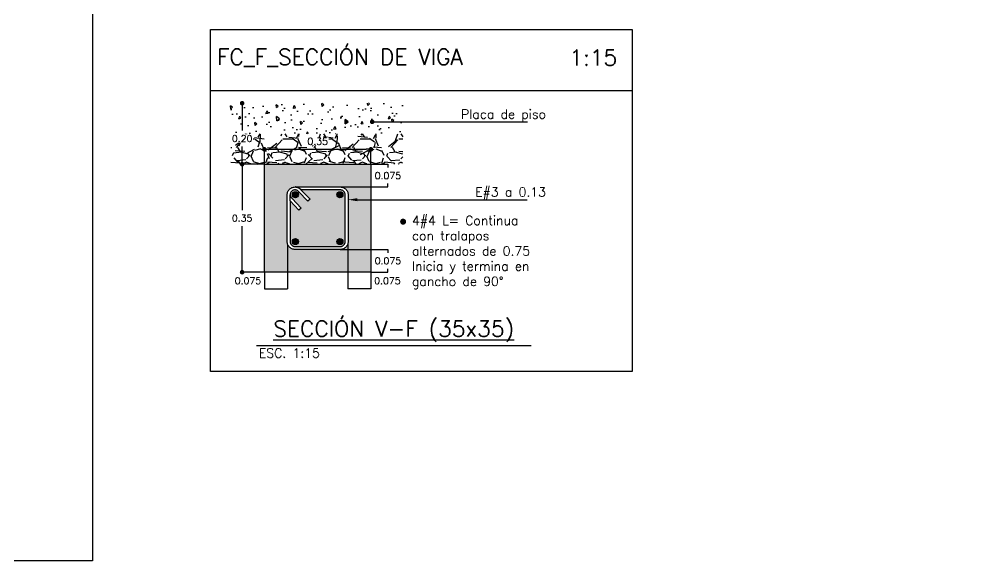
# Model space of a CAD drawing. Header units: millimetres. Extents: x 0 to 197, y -27 to 41.
# Drawn here: x 55.817 to 58.981, y -26.257 to -24.479 of the extents above; entities that cross this region are included whole.
import ezdxf
from ezdxf import colors
from ezdxf.entities.mleader import LeaderData, LeaderLine
from ezdxf.enums import TextEntityAlignment as Align
from ezdxf.math import Vec2, Vec3

# ---------------------------------------------------------------- set-up
doc = ezdxf.new("R2010")
doc.units = ezdxf.units.MM
doc.header["$LTSCALE"] = 0.01
doc.header["$PDMODE"] = 3
for name, color, linetype in [('FC_BORDES', 4, 'Continuous'), ('FC_COTAS', 1, 'Continuous'), ('FC_COTAS @ 100', 1, 'Continuous'), ('FC_COTAS @ 15', 1, 'Continuous'), ('FC_COTAS @ 20', 1, 'Continuous'), ('FC_ESTRIBOS', 3, 'Continuous'), ('FC_HATCH 251', 251, 'Continuous'), ('FC_HATCH 253', 253, 'Continuous'), ('FC_HATCH 254', 254, 'Continuous'), ('FC_R-200', 5, 'Continuous'), ('FC_R-80', 11, 'Continuous'), ('FC_R-80 @ 15', 11, 'Continuous'), ('FC_REFUERZO 2', 1, 'Continuous')]:
    doc.layers.add(name, color=color, linetype=linetype)
doc.layers.add('FC_HOJA', color=230, linetype='Continuous', plot=False)
doc.layers.add('FC_HOJA @ 15', color=230, linetype='Continuous', plot=False)
doc.styles.add('FC_TEXT', font='romans.shx', dxfattribs={"height": 0.002})
doc.styles.add('FC_TEXT1', font='romans.shx')
doc.dimstyles.new('FC_COTAS', dxfattribs={"dimtxt": 0.0015, "dimasz": 0.001, "dimexe": 0, "dimexo": 0, "dimgap": 0.001, "dimtad": 1, "dimtih": 1, "dimtoh": 1, "dimzin": 0, "dimdsep": 46, "dimtxsty": 'FC_TEXT1', "dimblk": 'DOT', "dimcen": 0.09, "dimclrd": 256, "dimclre": 256, "dimclrt": 256, "dimadec": 0, "dimazin": 0, "dimtfac": 1, "dimtix": 1, "dimtmove": 2, "dimatfit": 3, "dimfxl": 1.002, "dimtolj": 1, "dimtzin": 0, "dimlwd": -1, "dimarcsym": 0})

# ---------------------------------------------------------------- blocks, each defined once
blk = doc.blocks.new('*U112')
at = {"layer": 'FC_R-200', "color": 4, "ltscale": 1.5}
blk.add_lwpolyline([(-0.03008567656263285, 0), (0.03008567656263283, 0)], dxfattribs=at)
at = {"layer": 'FC_R-200', "ltscale": 1.5, "style": 'FC_TEXT1'}
blk.add_attdef('%%UTÍTULO', text='', height=0.0035, dxfattribs=at).set_placement((0, 0.003655766052693997), align=Align.MIDDLE_CENTER)
at = {"layer": 'FC_R-80', "ltscale": 1.5, "style": 'FC_TEXT1'}
blk.add_attdef('ESCALA', text='', height=0.002, dxfattribs=at).set_placement((-0.02956127848716895, -0.0017), align=Align.MIDDLE_LEFT)
blk = doc.blocks.new('_Dot')
at = {"color": 0, "linetype": 'ByBlock', "lineweight": -2}
blk.add_line((-0.5, 0), (-1, 0), dxfattribs=at)
at = {"color": 0, "linetype": 'ByBlock', "const_width": 0.5}
blk.add_lwpolyline([(-0.25, 0, 1), (0.25, 0, 1)], format="xyb", close=True, dxfattribs=at)
blk = doc.blocks.new('*D129')
at = {"layer": 'Defpoints', "color": 0, "transparency": 16777216}
for p in [(56.97294689262005, -24.90576020119353), (56.62294689261878, -24.95446460761007), (56.97294689262005, -24.95446460761007)]:
    blk.add_point(p, dxfattribs=at)
at = {"layer": 'FC_COTAS', "lineweight": -2, "transparency": 16777216}
for p, q in [((56.62294689261878, -24.95446460761007), (56.62294689261878, -24.90576020119353)), ((56.97294689262005, -24.95446460761007), (56.97294689262005, -24.90576020119353))]:
    blk.add_line(p, q, dxfattribs=at)
at = {"layer": 'FC_COTAS', "transparency": 16777216}
blk.add_line((56.63794689261878, -24.90576020119353), (56.95794689262005, -24.90576020119353), dxfattribs=at)
at = {"layer": 'FC_COTAS', "transparency": 16777216, "xscale": 0.015, "yscale": 0.015, "zscale": 0.015, "rotation": 180}
blk.add_blockref('_Dot', (56.62294689261878, -24.90576020119353), dxfattribs=at)
at = {"layer": 'FC_COTAS', "transparency": 16777216, "xscale": 0.015, "yscale": 0.015, "zscale": 0.015}
blk.add_blockref('_Dot', (56.97294689262005, -24.90576020119353), dxfattribs=at)
at = {"layer": 'FC_COTAS', "transparency": 16777216, "insert": (56.79794689261941, -24.87951020119353), "char_height": 0.0225, "attachment_point": 5, "style": 'FC_TEXT1', "bg_fill": 3, "box_fill_scale": 1.1, "bg_fill_color": 256, "bg_fill_true_color": 13158600, "bg_fill_transparency": 0}
blk.add_mtext('\\A1;0.35', dxfattribs=at)
blk = doc.blocks.new('*D130')
at = {"layer": 'Defpoints', "color": 0, "transparency": 16777216}
for p in [(56.54954512280977, -24.95446460761009), (56.62294689261881, -24.95446460761009), (56.62294689261881, -25.30945216812952)]:
    blk.add_point(p, dxfattribs=at)
at = {"layer": 'FC_COTAS', "lineweight": -2, "transparency": 16777216}
for p, q in [((56.62294689261881, -24.95446460761009), (56.54954512280977, -24.95446460761009)), ((56.62294689261881, -25.30945216812952), (56.54954512280977, -25.30945216812952))]:
    blk.add_line(p, q, dxfattribs=at)
at = {"layer": 'FC_COTAS', "transparency": 16777216}
for p, q in [((56.54954512280977, -24.96946460761009), (56.54954512280977, -25.1057083878698)), ((56.54954512280977, -25.29445216812952), (56.54954512280977, -25.15820838786981))]:
    blk.add_line(p, q, dxfattribs=at)
at = {"layer": 'FC_COTAS', "transparency": 16777216, "xscale": 0.015, "yscale": 0.015, "zscale": 0.015}
for p, rotation in [((56.54954512280977, -24.95446460761009), 90), ((56.54954512280977, -25.30945216812952), 270)]:
    blk.add_blockref('_Dot', p, dxfattribs=dict(at, rotation=rotation))
at = {"layer": 'FC_COTAS', "transparency": 16777216, "insert": (56.54954512280975, -25.13195838786982), "char_height": 0.0225, "attachment_point": 5, "style": 'FC_TEXT1'}
blk.add_mtext('\\A1;0.35', dxfattribs=at)
blk = doc.blocks.new('*D131')
at = {"layer": 'Defpoints', "color": 0, "transparency": 16777216}
for p in [(56.87220755975277, -25.23445216812975), (57.02884556368715, -25.23445216812975), (56.97294689262008, -25.30945216812952)]:
    blk.add_point(p, dxfattribs=at)
at = {"layer": 'FC_COTAS', "lineweight": -2, "transparency": 16777216}
for p, q in [((56.87220755975277, -25.23445216812975), (57.02884556368715, -25.23445216812975)), ((56.97294689262008, -25.30945216812952), (57.02884556368715, -25.30945216812952))]:
    blk.add_line(p, q, dxfattribs=at)
at = {"layer": 'FC_COTAS', "transparency": 16777216}
for p, q in [((57.02884556368715, -25.23445216812975), (57.02884556368715, -25.24570216812963)), ((57.02884556368715, -25.30945216812952), (57.02884556368715, -25.29820216812963))]:
    blk.add_line(p, q, dxfattribs=at)
at = {"layer": 'FC_COTAS', "transparency": 16777216, "insert": (57.02884556368713, -25.27195216812964), "char_height": 0.0225, "attachment_point": 5, "style": 'FC_TEXT1'}
blk.add_mtext('\\A1;0.075', dxfattribs=at)
blk = doc.blocks.new('*D132')
at = {"layer": 'Defpoints', "color": 0, "transparency": 16777216}
for p in [(56.97294689262008, -24.95446460761009), (56.87220755975274, -25.02946460760991), (57.02884556368712, -25.02946460760991)]:
    blk.add_point(p, dxfattribs=at)
at = {"layer": 'FC_COTAS', "lineweight": -2, "transparency": 16777216}
for p, q in [((56.97294689262008, -24.95446460761009), (57.02884556368712, -24.95446460761009)), ((56.87220755975274, -25.02946460760991), (57.02884556368712, -25.02946460760991))]:
    blk.add_line(p, q, dxfattribs=at)
at = {"layer": 'FC_COTAS', "transparency": 16777216}
for p, q in [((57.02884556368712, -24.95446460761009), (57.02884556368712, -24.96571460761)), ((57.02884556368712, -25.02946460760991), (57.02884556368712, -25.01821460761))]:
    blk.add_line(p, q, dxfattribs=at)
at = {"layer": 'FC_COTAS', "transparency": 16777216, "insert": (57.0288455636871, -24.99196460761001), "char_height": 0.0225, "attachment_point": 5, "style": 'FC_TEXT1'}
blk.add_mtext('\\A1;0.075', dxfattribs=at)
blk = doc.blocks.new('*D133')
at = {"layer": 'Defpoints', "color": 0, "transparency": 16777216}
for p in [(56.89754689261897, -25.20911283526328), (56.97294689262005, -25.30945216812951), (56.89754689261897, -25.36385366051459)]:
    blk.add_point(p, dxfattribs=at)
at = {"layer": 'FC_COTAS', "lineweight": -2, "transparency": 16777216}
for p, q in [((56.89754689261897, -25.20911283526328), (56.89754689261897, -25.36385366051459)), ((56.97294689262005, -25.30945216812951), (56.97294689262005, -25.36385366051459))]:
    blk.add_line(p, q, dxfattribs=at)
at = {"layer": 'FC_COTAS', "transparency": 16777216}
blk.add_line((56.97294689262005, -25.36385366051459), (56.89754689261897, -25.36385366051459), dxfattribs=at)
at = {"layer": 'FC_COTAS', "transparency": 16777216, "insert": (57.02721215821551, -25.33760366051458), "char_height": 0.0225, "attachment_point": 5, "style": 'FC_TEXT1'}
blk.add_mtext('\\A1;0.075', dxfattribs=at)
blk = doc.blocks.new('*D134')
at = {"layer": 'Defpoints', "color": 0, "transparency": 16777216}
for p in [(56.69834689261986, -25.20911283526328), (56.62294689261878, -25.30945216812951), (56.69834689261986, -25.36385366051459)]:
    blk.add_point(p, dxfattribs=at)
at = {"layer": 'FC_COTAS', "lineweight": -2, "transparency": 16777216}
for p, q in [((56.69834689261986, -25.20911283526328), (56.69834689261986, -25.36385366051459)), ((56.62294689261878, -25.30945216812951), (56.62294689261878, -25.36385366051459))]:
    blk.add_line(p, q, dxfattribs=at)
at = {"layer": 'FC_COTAS', "transparency": 16777216}
blk.add_line((56.62294689261878, -25.36385366051459), (56.69834689261986, -25.36385366051459), dxfattribs=at)
at = {"layer": 'FC_COTAS', "transparency": 16777216, "insert": (56.56868162702332, -25.33760366051458), "char_height": 0.0225, "attachment_point": 5, "style": 'FC_TEXT1'}
blk.add_mtext('\\A1;0.075', dxfattribs=at)
blk = doc.blocks.new('*D135')
at = {"layer": 'Defpoints', "color": 0, "ltscale": 0.6, "transparency": 16777216}
for p in [(56.54954512280883, -24.75446460761009), (56.54954512280982, -24.75446460761009), (56.54954512280883, -24.95446460761009)]:
    blk.add_point(p, dxfattribs=at)
at = {"layer": 'FC_COTAS', "ltscale": 0.6, "transparency": 16777216}
for p, q in [((56.54954512280982, -24.76946460761009), (56.54954512280982, -24.84413192520333)), ((56.54954512280982, -24.93946460761009), (56.54954512280982, -24.89663192520333))]:
    blk.add_line(p, q, dxfattribs=at)
at = {"layer": 'FC_COTAS', "ltscale": 0.6, "transparency": 16777216, "xscale": 0.015, "yscale": 0.015, "zscale": 0.015}
for p, rotation in [((56.54954512280982, -24.75446460761009), 90), ((56.54954512280982, -24.95446460761009), 270)]:
    blk.add_blockref('_Dot', p, dxfattribs=dict(at, rotation=rotation))
at = {"layer": 'FC_COTAS', "ltscale": 0.6, "transparency": 16777216, "insert": (56.5495451228088, -24.87038192520334), "char_height": 0.0225, "attachment_point": 5, "style": 'FC_TEXT1', "bg_fill": 3, "box_fill_scale": 1.1, "bg_fill_color": 256, "bg_fill_true_color": 13158600, "bg_fill_transparency": 0}
blk.add_mtext('\\A1;0.20', dxfattribs=at)
blk = doc.blocks.new('*U109')
at = {"color": 0, "ltscale": 1.5}
blk.add_lwpolyline([(-0.05483865430559676, -0.009608062890137603), (-0.0548451835056325, -0.009599999999579722)], dxfattribs=at)
blk.add_wipeout([(-0.07278575564512281, -7.216449660063518e-16), (0.07466066713370642, -7.216449660063518e-16), (0.07730934865842176, -0.00013881151664030256), (0.07992901067408284, -0.0005537252187313157), (0.08249095161548196, -0.0012401952249332382), (0.08496710232148283, -0.0021907004261977336), (0.08733033356683202, -0.003394826888629243), (0.08955475329546042, -0.004839381950738075), (0.09161599029930445, -0.006508538764965877), (0.09349146123442983, -0.008384009699959838), (0.09516061804880771, -0.010445246703688293), (0.09660517311107894, -0.012669666432197746), (0.09780929957368556, -0.015032897677459522), (0.09875980477511893, -0.017509048383400894), (0.09944627478150525, -0.02007098932473128), (0.0998611884837996, -0.02269065134037368), (0.10000000000063296, -0.025339332865076503), (0.1000000000006314, -0.17966066713492124), (0.09986118848379805, -0.1823093486596272), (0.09944627478150368, -0.18492901067526646), (0.09875980477511735, -0.1874909516165968), (0.09780929957368399, -0.18996710232253822), (0.0966051731110774, -0.19233033356779994), (0.09516061804880616, -0.1945547532963094), (0.0934914612344283, -0.19661599030004095), (0.09161599029930291, -0.19849146123503497), (0.08955475329545887, -0.20016061804925966), (0.08733033356683047, -0.20160517311136844), (0.0849671023214813, -0.20280929957379995), (0.08249095161548041, -0.20375980477506445), (0.07992901067408129, -0.20444627478126642), (0.07730934865842021, -0.2048611884833575), (0.07466066713370485, -0.2050000000000001), (-0.07466066713371965, -0.20500000000000015), (-0.077309348658435, -0.20486118848335746), (-0.07992901067409608, -0.2044462747812663), (-0.08249095161548271, -0.20375980477506442), (-0.0849671023214961, -0.20280929957379995), (-0.08733033356684528, -0.20160517311136844), (-0.08955475329546123, -0.2001606180492596), (-0.09161599029930521, -0.19849146123503505), (-0.09349146123444309, -0.196615990300041), (-0.09516061804880836, -0.1945547532963095), (-0.09660517311109225, -0.19233033356779994), (-0.09780929957368643, -0.18996710232253827), (-0.09875980477513215, -0.18749095161659685), (-0.09944627478151856, -0.18492901067526651), (-0.09986118848380048, -0.18230934865962728), (-0.1000000000006337, -0.17966066713492124), (-0.10000000000063215, -0.025339332865076558), (-0.09986118848379893, -0.02269065134037368), (-0.09944627478151702, -0.020070989324731336), (-0.0987598047751306, -0.01750904838340095), (-0.09780929957368488, -0.015032897677459522), (-0.09660517311109071, -0.012669666432197857), (-0.09516061804880681, -0.010445246703688293), (-0.0934914612344415, -0.008384009699959838), (-0.09161599029930363, -0.006508538764965877), (-0.08955475329545969, -0.004839381950738131), (-0.0873303335668437, -0.0033948268886293542), (-0.08496710232149453, -0.002190700426197789), (-0.08249095161548116, -0.0012401952249332937), (-0.07992901067409454, -0.0005537252187313713), (-0.07730934865843342, -0.00013881151664030256), (-0.0747230069196839, -3.267089740410789e-06), (-0.07201198560901526, -0.00013881151683409199), (-0.06939232359336664, -0.0005537252191191722), (-0.06683038265204255, -0.001240195225502283), (-0.0643542319461042, -0.002190700426948078), (-0.06199100070084251, -0.0033948268895547806), (-0.05976658097232675, -0.004839381951826038), (-0.05839400402577133, -0.005950872847555133), (-0.024951788150881896, -0.040338325602751246), (-0.03183394200072299, -0.04703130389250493), (-0.06297385393594854, -0.014816478997746074), (-0.06413781326548729, -0.013652519668110374), (-0.06541706318411136, -0.01261660350946242), (-0.06679758796192821, -0.01172008023608595), (-0.06826426228065335, -0.010972772344508552), (-0.06980101694942187, -0.010382867496432857), (-0.0713910149626159, -0.009956828812765162), (-0.07301683596922674, -0.009699324062505177), (-0.07466066713406817, -0.00961317452157806), (-0.07630449829890969, -0.009699324062386383), (-0.07793031930555816, -0.009956828812530683), (-0.07952031731875216, -0.010382867496070258), (-0.08105707198759564, -0.010972772344045811), (-0.08252374630637078, -0.011720080235513741), (-0.0839042710842626, -0.01261660350880589), (-0.08518352100286176, -0.01365251966728187), (-0.08634748033257567, -0.014816478996911353), (-0.08738339649116726, -0.01609572891546668), (-0.08827991976455012, -0.01747625369327105), (-0.08902722765610872, -0.01894292801196179), (-0.08961713250421569, -0.020479682680814626), (-0.09004317118789587, -0.02206968069403048), (-0.09030067593812767, -0.023695501700528976), (-0.09038682547906096, -0.02533933286539225), (-0.09030067593825279, -0.026983164030302542), (-0.09004317118812094, -0.02860898503686332), (-0.0896171325045658, -0.030198983050129302), (-0.08902722765655892, -0.03173573771900412), (-0.08827991976511278, -0.033202412037760476), (-0.08738339649186762, -0.034582936815589826), (-0.08634748033333851, -0.035862186734251456), (-0.08518352100378722, -0.037026146063890264), (-0.08405198178362083, -0.03794244845737804), (-0.0544953835965945, -0.06913727244467424), (-0.061464127041241795, -0.07574004571070644), (-0.09040000000064093, -0.04520035172511028), (-0.09040000000064247, -0.17966066713492124), (-0.09030067593812924, -0.18130449829946882), (-0.09004317118789745, -0.18293031930596726), (-0.08961713250421724, -0.1845203173191831), (-0.08902722765611028, -0.18605707198803598), (-0.08827991976455167, -0.1875237463067268), (-0.08738339649116883, -0.18890427108453106), (-0.08634748033257719, -0.19018352100308644), (-0.08518352100286333, -0.1913474803327159), (-0.08390427108426415, -0.19238339649119185), (-0.08252374630637231, -0.19327991976448708), (-0.08105707198759719, -0.19402722765595198), (-0.07952031731875371, -0.19461713250393065), (-0.07793031930555973, -0.19504317118746708), (-0.07630449829891124, -0.19530067593761452), (-0.07466066713371965, -0.19539999999999957), (0.07466066713370485, -0.19539999999999952), (0.07630449829890891, -0.19530067593761458), (0.0779303193055449, -0.195043171187467), (0.07952031731875141, -0.1946171325039306), (0.08105707198758237, -0.19402722765595198), (0.08252374630635755, -0.1932799197644871), (0.08390427108426192, -0.1923833964911918), (0.08518352100286103, -0.19134748033271587), (0.08634748033257496, -0.1901835210030864), (0.08738339649115397, -0.18890427108453106), (0.08827991976453685, -0.18752374630672675), (0.08902722765609546, -0.18605707198803595), (0.08961713250421484, -0.18452031731918309), (0.09004317118788258, -0.18293031930596723), (0.09030067593811446, -0.18130449829946885), (0.09040000000064016, -0.17966066713460543), (0.09040000000064172, -0.025339332865076503), (0.09030067593811603, -0.02369550170052892), (0.09004317118788412, -0.022069680694030536), (0.08961713250421642, -0.020479682680814626), (0.089027227656097, -0.018942928011961735), (0.0882799197645384, -0.017476253693270938), (0.08738339649115552, -0.016095728915466623), (0.0863474803325765, -0.014816478996911353), (0.08518352100286258, -0.01365251966728187), (0.08390427108426349, -0.01261660350880589), (0.0825237463063591, -0.011720080235513741), (0.08105707198758394, -0.010972772344045756), (0.07952031731875296, -0.010382867496070203), (0.07793031930554647, -0.009956828812530683), (0.07630449829891046, -0.009699324062386327), (0.075731672121252, -0.009669303514521166), (-0.05463829378011982, -0.009669303514521166), (-0.05832645598413392, -0.005876896216555183), (-0.05970772178260774, -0.004758369227272019), (-0.06194093208355325, -0.0033081055005196314), (-0.06431350246345488, -0.002099220511134814), (-0.06679943854479033, -0.001144959056000927), (-0.06937150389154478, -0.0004557762233600715), (-0.07200163746781434, -3.9203988803693246e-05)], dxfattribs=at)
blk.add_lwpolyline([(-0.07278575564511258, 0), (0.07466066713371175, 0), (0.07730934865842995, -0.0001388115166420789), (0.07992901067409106, -0.0005537252187330921), (0.08249095161548167, -0.001240195224934126), (0.08496710232148372, -0.002190700426197623), (0.08733033356683803, -0.003394826888630575), (0.0895547532954579, -0.004839381950738186), (0.09161599029930143, -0.006508538764965266), (0.09349146123443416, -0.00838400969995945), (0.0951606180488069, -0.01044524670368929), (0.09660517311108505, -0.01266966643219902), (0.09780929957368142, -0.01503289767746097), (0.09875980477512611, -0.01750904838340261), (0.09944627478151188, -0.02007098932473284), (0.0998611884837983, -0.02269065134037263), (0.1000000000006322, -0.02533933286507661), (0.1000000000006307, -0.1796606671349234), (0.09986118848379674, -0.1823093486596275), (0.09944627478151033, -0.1849290106752673), (0.09875980477512455, -0.1874909516165975), (0.09780929957367987, -0.1899671023225391), (0.09660517311108349, -0.192330333567801), (0.09516061804880535, -0.1945547532963108), (0.09349146123443261, -0.1966159903000406), (0.09161599029929987, -0.1984914612350348), (0.08955475329545634, -0.2001606180492619), (0.08733033356683648, -0.2016051731113695), (0.08496710232148216, -0.2028092995738024), (0.08249095161548012, -0.2037598047750659), (0.0799290106740895, -0.204446274781267), (0.0773093486584284, -0.204861188483358), (0.0746606671337102, -0.2050000000000001), (-0.07466066713371333, -0.2050000000000001), (-0.07730934865843153, -0.204861188483358), (-0.07992901067409264, -0.204446274781267), (-0.08249095161548325, -0.2037598047750659), (-0.0849671023214853, -0.2028092995738024), (-0.08733033356683961, -0.2016051731113695), (-0.08955475329545948, -0.2001606180492619), (-0.09161599029930301, -0.1984914612350348), (-0.09349146123443575, -0.1966159903000406), (-0.09516061804880849, -0.1945547532963108), (-0.09660517311108663, -0.192330333567801), (-0.097809299573683, -0.1899671023225391), (-0.09875980477512769, -0.1874909516165975), (-0.09944627478151347, -0.1849290106752672), (-0.09986118848379988, -0.1823093486596274), (-0.1000000000006338, -0.1796606671349235), (-0.1000000000006322, -0.02533933286507661), (-0.09986118848379832, -0.02269065134037263), (-0.09944627478151191, -0.02007098932473284), (-0.09875980477512614, -0.01750904838340261), (-0.09780929957368145, -0.01503289767746097), (-0.09660517311108507, -0.01266966643219902), (-0.09516061804880693, -0.01044524670368929), (-0.09349146123443419, -0.00838400969995945), (-0.09161599029930145, -0.006508538764965266), (-0.08955475329545792, -0.004839381950738186), (-0.08733033356683806, -0.003394826888630575), (-0.08496710232148375, -0.002190700426197623), (-0.0824909516154817, -0.001240195224934126), (-0.07992901067409108, -0.0005537252187330921), (-0.07730934865842998, -0.0001388115166420789), (-0.07472300691968159, -3.267089741854079e-06), (-0.07201198560900779, -0.0001388115168339255), (-0.0693923235933609, -0.0005537252191203379), (-0.06683038265204133, -0.001240195225502561), (-0.06435423194609613, -0.002190700426947245), (-0.06199100070084129, -0.003394826889554281), (-0.0597665809723209, -0.004839381951825317), (-0.05839400402577, -0.005950872847556354), (-0.02495178815087074, -0.0403383256027503), (-0.03183394200071477, -0.04703130389250632), (-0.06297385393594213, -0.01481647899774785), (-0.06413781326548773, -0.01365251966810987), (-0.06541706318411245, -0.01261660350946414), (-0.06679758796192758, -0.01172008023608484), (-0.06826426228064819, -0.010972772344509), (-0.06980101694941099, -0.01038286749643191), (-0.07139101496261291, -0.00995682881276494), (-0.07301683596922559, -0.009699324062506065), (-0.07466066713406705, -0.009613174521579282), (-0.07630449829890851, -0.009699324062385273), (-0.07793031930554961, -0.00995682881253046), (-0.07952031731875153, -0.01038286749606954), (-0.08105707198758538, -0.01097277234404714), (-0.08252374630636283, -0.01172008023551285), (-0.08390427108426324, -0.01261660350880689), (-0.08518352100285953, -0.01365251966728209), (-0.08634748033257567, -0.01481647899691296), (-0.087383396491161, -0.01609572891546662), (-0.08827991976454386, -0.0174762536932711), (-0.08902722765610194, -0.01894292801196329), (-0.08961713250421455, -0.0204796826808149), (-0.09004317118788507, -0.02206968069403104), (-0.09030067593812263, -0.02369550170053003), (-0.09038682547905652, -0.02533933286539281), (-0.09030067593825053, -0.02698316403030177), (-0.09004317118811245, -0.02860898503686471), (-0.08961713250455561, -0.03019898305013058), (-0.08902722765655668, -0.03173573771900351), (-0.08827991976511229, -0.03320241203775964), (-0.08738339649185733, -0.03458293681558899), (-0.08634748033332884, -0.03586218673425279), (-0.08518352100378324, -0.03702614606389076), (-0.08405198178361517, -0.03794244845737893), (-0.0544953835965869, -0.06913727244467438), (-0.06146412704123194, -0.07574004571070603), (-0.09040000000064041, -0.04520035172511072), (-0.09040000000064197, -0.1796606671349235), (-0.09030067593812419, -0.18130449829947), (-0.09004317118788663, -0.182930319305969), (-0.0896171325042161, -0.1845203173191851), (-0.08902722765610349, -0.1860570719880368), (-0.08827991976454541, -0.187523746306729), (-0.08738339649116256, -0.1889042710845334), (-0.08634748033257722, -0.1901835210030871), (-0.08518352100286108, -0.191347480332718), (-0.08390427108426479, -0.1923833964911932), (-0.08252374630636439, -0.1932799197644872), (-0.08105707198758694, -0.1940272276559529), (-0.07952031731875309, -0.1946171325039305), (-0.07793031930555117, -0.1950431711874696), (-0.07630449829891006, -0.1953006759376148), (-0.07466066713371333, -0.1954000000000011), (0.0746606671337102, -0.1954000000000011), (0.07630449829890693, -0.1953006759376148), (0.07793031930554803, -0.1950431711874696), (0.07952031731874995, -0.1946171325039305), (0.0810570719875838, -0.1940272276559529), (0.08252374630636125, -0.1932799197644872), (0.08390427108426166, -0.1923833964911932), (0.08518352100285795, -0.191347480332718), (0.08634748033257408, -0.1901835210030871), (0.08738339649115942, -0.1889042710845334), (0.08827991976454228, -0.187523746306729), (0.08902722765610036, -0.1860570719880368), (0.08961713250421297, -0.1845203173191852), (0.09004317118788349, -0.1829303193059691), (0.09030067593812105, -0.1813044982994701), (0.09040000000063883, -0.1796606671346072), (0.09040000000064038, -0.02533933286507661), (0.0903006759381226, -0.02369550170053003), (0.09004317118788505, -0.02206968069403104), (0.08961713250421452, -0.0204796826808149), (0.08902722765610191, -0.01894292801196329), (0.08827991976454383, -0.0174762536932711), (0.08738339649116098, -0.01609572891546662), (0.08634748033257564, -0.01481647899691296), (0.0851835210028595, -0.01365251966728209), (0.08390427108426321, -0.01261660350880689), (0.0825237463063628, -0.01172008023551285), (0.08105707198758536, -0.01097277234404714), (0.0795203173187515, -0.01038286749606954), (0.07793031930554958, -0.00995682881253046), (0.07630449829890848, -0.009699324062385273), (0.07573167212124884, -0.009669303514520777), (-0.05463829378011398, -0.009669303514520777), (-0.05832645598412811, -0.005876896216555849), (-0.05970772178259964, -0.004758369227271686), (-0.0619409320835429, -0.003308105500519076), (-0.06431350246344736, -0.002099220511134092), (-0.06679943854478965, -0.001144959056002648), (-0.06937150389154412, -0.0004557762233616813), (-0.07200163746780519, -3.920398880552511e-05)], close=True, dxfattribs=at)
blk.add_lwpolyline([(-0.09040000000064041, -0.04520035172511072), (-0.09038682547905652, -0.02533933286539281)], dxfattribs=at)
blk = doc.blocks.new('FC_B_Convencion de estribos_1')
at = {"layer": 'FC_COTAS @ 100', "ltscale": 0.6}
ml = blk.add_multileader_mtext('Standard', dxfattribs=at)
ml.set_content('Cantidad de ramas verticales(**)', color=11, style='FC_TEXT1')
ml.set_leader_properties()
ml.build(insert=Vec2(0, 0))
ml.multileader.update_dxf_attribs({"has_dogleg": 0, "text_left_attachment_type": 6, "text_right_attachment_type": 6, "dogleg_length": 0.008, "arrow_head_size": 0.15, "scale": 100})
ctx = ml.context
ctx.base_point, ctx.scale, ctx.char_height, ctx.arrow_head_size, ctx.landing_gap_size, ctx.plane_origin = Vec3(0.004345885211185063, 1.061887957912113), 100, 0.15, 0.15, 0.1, Vec3(0.518318279430872, 1.748954291568658)
ctx.left_attachment, ctx.right_attachment = 6, 6
notes = []
notes.append((ctx, [(0, (1, 1, 0), (1.857083009400469, 1.061887957912113), (-1, 0), 0.217022838474999, [(0, [(1.956368649913799, 1.061887957912113)], 0, [])])]))
ctx.mtext.insert, ctx.mtext.width, ctx.mtext.line_spacing_style, ctx.mtext.flow_direction = Vec3(0.1043458852111883, 1.261887957912116), 1.595803543463424, 2, 5
for ctx, leaders in notes:
    for number, flags, end, landing, length, lines in leaders:
        leader = LeaderData()
        leader.index, (leader.has_last_leader_line, leader.has_dogleg_vector, leader.attachment_direction) = number, flags
        leader.last_leader_point, leader.dogleg_vector, leader.dogleg_length = Vec3(end), Vec3(landing), length
        for number, points, colour, breaks in lines:
            line = LeaderLine()
            line.index, line.vertices, line.color, line.breaks = number, Vec3.list(points), colors.encode_raw_color(colour), breaks
            leader.lines.append(line)
        ctx.leaders.append(leader)

msp = doc.modelspace()

# ---------------------------------------------------------------- hatches: boundary and pattern name
at = {"layer": 'FC_HATCH 251', "ltscale": 0.9}
h = msp.add_hatch(dxfattribs=at)
h.set_pattern_fill('AR-CONC', color=256, scale=0.0005, angle=45)
h.set_pattern_definition([(94.99999999999984, (26.81120583977985, -53.11707839576108), (0.07004732517288591, 0.05877668970241508), [0.009524999999999997, -0.104775]), (40.00000000000002, (26.81120583977985, -53.11707839576108), (-0.0800092265712208, 0.05508836428940973), [0.00762, -0.08382029208500001]), (145.4514447, (26.8170430983592, -53.11218035423872), (-0.009961898814829902, 0.1138650510684268), [0.008095004400000001, -0.0890451223]), (91.18419999999938, (26.79324532753771, -53.09911788351894), (0.1107051216152352, 0.08097670643713525), [0.01428749999999999, -0.1571624999999999]), (141.63555761, (26.80247073757982, -53.09236982208472), (-0.003543308738109291, 0.1714133818076472), [0.01214251157, -0.13356780408]), (36.18415117000001, (26.79324532753771, -53.09911788351894), (-0.003543308729036077, 0.1714133818081016), [0.011429983535, -0.12572986596]), (66, (26.80671571171931, -53.0946277554584), (0.08975998965467497, 0.01744757453719908), [0.009524999999999915, -0.1047749999999993]), (11.00000000000003, (26.80671571171931, -53.0946277554584), (-0.04326996326117277, 0.08697059659687727), [0.00762, -0.08381999999999999]), (116.451445, (26.81419571087323, -53.09317379093373), (0.04649002593786487, 0.1044181713506668), [0.008095004400000001, -0.0890449688]), (82.50000000000001, (26.81120583977985, -53.11707839576108), (-0.0288027345339052, 0.03098670683679349), [0, -0.08280399999999932, 0, -0.08508999999999932, 0, -0.08413749999999932]), (52.49999999999999, (26.81120583977985, -53.11707839576108), (-0.01179486365971243, 0.05904350013734615), [0, -0.04851399999999999, 0, -0.080899, 0, -0.03206750000000001]), (12.5, (26.79117986862986, -53.13710436691106), (0.04996393151625789, 0.04591309779135679), [0, -0.03175, 0, -0.09906000000000001, 0, -0.131445]), (2.499999999999997, (26.7821996125088, -53.14608462303214), (0.04338195220910838, 0.0613611964405571), [0, -0.041275, 0, -0.065786, 0, -0.093345])])
h.paths.add_polyline_path([(57.07796676977116, -24.85446460761062), (57.07796676977116, -24.75446460761094), (56.51075076528442, -24.75443590964613), (56.51075076515846, -24.85443590964604)])
at = {"layer": 'FC_HATCH 253', "ltscale": 0.9}
h = msp.add_hatch(dxfattribs=at)
h.set_pattern_fill('GRAVEL', color=256, scale=0.005, style=0)
h.set_pattern_definition([(228.0127875, (-2609.793646914593, -1754.03395098701), (-1.01600000007979, -1.142999999929089), [0.017086072, -1.69152418197825]), (184.969741, (-2609.805076914593, -1754.04665098701), (1.523999999397025, 0.1270000072348962), [0.02932023599999973, -2.902702444676166]), (132.5104471, (-2609.834286914593, -1754.04919098701), (1.270000000536375, -1.396999999512298), [0.020674076, -2.046736139705]), (267.273689, (-2609.883816914593, -1754.08094098701), (0.1270000002659863, 2.539999999986656), [0.02670022599999974, -2.643321871286866]), (292.83365418, (-2609.885086914593, -1754.107610987011), (-0.6350000000531705, 1.523999999977773), [0.02618168499999974, -2.591990387267166]), (357.2736889999999, (-2609.874926914593, -1754.13174098701), (-2.539999999986656, 0.1270000002659864), [0.02670022599999974, -2.643321871286866]), (37.69424047, (-2609.848256914593, -1754.13301098701), (-1.650999999926795, -1.270000000095021), [0.03530968299999999, -3.495655765712351]), (72.25532837, (-2609.820316914593, -1754.11142098701), (0.8890000002389645, 2.793999999923943), [0.033335976, -3.30026283009525]), (121.42956562, (-2609.810156914593, -1754.07967098701), (-1.016000000144156, 1.650999999911301), [0.02679065, -2.652277284935601]), (175.2363583, (-2609.824126914593, -1754.056810987011), (1.396999999979976, -0.1270000002194628), [0.03058566399999973, -1.498696847499983]), (222.3974378, (-2609.854606914594, -1754.05427098701), (-1.523999999951233, -1.3970000000532), [0.03955389600000001, -3.91583862560885]), (138.81407483, (-2609.758086914594, -1754.082210987011), (-0.8889999999466754, 0.7620000000619591), [0.013500227, -1.3365282912172]), (171.4692344, (-2609.768246914593, -1754.07332098701), (1.651000000044483, -0.2539999997118672), [0.025684099, -2.542731949852]), (225, (-2609.793646914593, -1754.06951098701), (-1.776356839400251e-17, -0.127000000000012), [0.017960467, -0.1616446554214]), (203.19859051, (-2609.802536914593, -1754.05427098701), (0.6350000000173045, 0.2539999999554667), [0.009672065999999866, -0.9575311184446913]), (291.80140949, (-2609.811426914593, -1754.05808098701), (-0.1270000000265748, 0.3809999999911436), [0.013678281, -0.6702376495]), (30.96375653, (-2609.806346914593, -1754.07078098701), (0.3810000000093192, 0.2539999999860563), [0.02221598299999973, -0.7183149076454916]), (161.56505118, (-2609.787296914593, -1754.05935098701), (0.2540000000066291, -0.1269999999866877), [0.016064357, -0.3855449058414]), (16.389540334, (-2609.885086914593, -1754.05808098701), (1.270000000000007, 0.3810000000000122), [0.0225044, -2.22794133362695]), (70.34617594, (-2609.863496914594, -1754.05173098701), (-0.5080000000464657, -1.396999999983521), [0.018879947, -1.86911078391]), (293.19859051, (-2609.787296914593, -1754.03395098701), (-0.2539999999556631, 0.6350000000177642), [0.01934400499999973, -0.9478591794446913]), (343.6104596700001, (-2609.779676914593, -1754.05173098701), (-1.270000000026615, 0.380999999911143), [0.02250439999999974, -2.227941333626966]), (339.44395478, (-2609.885086914593, -1754.13682098701), (-0.6349999999999931, 0.2540000000000105), [0.02170175999999973, -1.063386715655283]), (294.7751406, (-2609.864766914593, -1754.144440987011), (-0.6350000007558465, 1.396999999656363), [0.018183606, -1.800179669036]), (66.80140949, (-2609.786026914594, -1754.16095098701), (0.2539999999601149, 0.6350000000159651), [0.019344005, -0.9478591794446999]), (17.35402464, (-2609.778406914593, -1754.14317098701), (-1.650999999967151, -0.5080000001066232), [0.02128913700000001, -2.10761879901]), (69.44395478, (-2609.848256914593, -1754.16095098701), (-0.254000000004423, -0.6349999999982316), [0.01085088, -1.0742375956553]), (101.309932474, (-2609.793646914593, -1754.16095098701), (-0.12700000000002, 0.5080000000000184), [0.00647573, -0.6410997482263001]), (165.963756532, (-2609.794916914594, -1754.15460098701), (0.3809999999999756, -0.1269999999999933), [0.026181685, -0.49745272945345]), (186.00900596, (-2609.820316914593, -1754.14825098701), (1.269999999993269, 0.1270000000664677), [0.02426334999999973, -2.402068243166816]), (303.69006753, (-2609.806346914593, -1754.082210987011), (-0.1270000000176484, 0.2539999999911851), [0.018316194, -0.439588817984]), (353.15722659, (-2609.796186914593, -1754.09745098701), (2.159000000013284, -0.2539999998869697), [0.031977838, -3.16580045325155]), (60.9453959, (-2609.764436914593, -1754.10126098701), (-0.5080000000139843, -0.8889999999920127), [0.013075412, -1.2944696159055]), (90, (-2609.758086914594, -1754.08983098701), (-0.127, 0.127), [0.00762, -0.11938]), (120.25643716, (-2609.822856914594, -1754.144440987011), (0.5079999999378583, -0.8890000000354898), [0.017643348, -1.74669703866]), (48.01278749999999, (-2609.831746914594, -1754.12920098701), (1.016000000083767, 1.14299999992551), [0.034172144, -1.67443810997825]), (0, (-2609.808886914594, -1754.10380098701), (0.127, 0.127), [0.03302, -0.09398]), (325.3048465, (-2609.775866914594, -1754.10380098701), (1.270000000481077, -0.8889999993127289), [0.020080478, -1.987965836207]), (254.0546040999999, (-2609.759356914593, -1754.11523098701), (-0.1269999999911278, -0.5080000000022373), [0.018491454, -0.9060825019386001]), (207.64597536, (-2609.764436914593, -1754.13301098701), (-2.413000000088668, -1.269999999831538), [0.03010725499999973, -2.980623221146866]), (175.42607874, (-2609.791106914593, -1754.14698098701), (-1.650999999999941, 0.1269999999999739), [0.031851473, -3.153292322812])])
h.paths.add_polyline_path([(56.51207792829975, -24.9544646076078), (57.0779667697717, -24.95446460761007), (57.07796676977116, -24.85446460760971), (56.51207792834932, -24.85443590695621)])
at = {"layer": 'FC_HATCH 254'}
h = msp.add_hatch(color=256, dxfattribs=at)
h.dxf.hatch_style = 1
h.paths.add_polyline_path([(56.62294689261878, -25.30945216812951), (56.97294689262005, -25.30945216812951), (56.97294689262005, -24.95446460761007), (56.62294689261878, -24.95446460761007)])
at = {"layer": 'FC_REFUERZO 2'}
h = msp.add_hatch(color=256, dxfattribs=at)
h.dxf.hatch_style = 1
edge = h.paths.add_edge_path()
edge.add_arc((56.7249446878857, -25.05503037621014), 0.009999999999990905, 180, 540, ccw=False)
h = msp.add_hatch(color=256, dxfattribs=at)
h.dxf.hatch_style = 1
edge = h.paths.add_edge_path()
edge.add_arc((56.87094909735313, -25.05503037621014), 0.009999999999990905, 0, 360)
h = msp.add_hatch(color=256, dxfattribs=at)
h.dxf.hatch_style = 1
edge = h.paths.add_edge_path()
edge.add_arc((57.0789286501664, -25.14338851853547), 0.009999999999990905, 0, 360, ccw=False)
h = msp.add_hatch(color=256, dxfattribs=at)
h.dxf.hatch_style = 1
edge = h.paths.add_edge_path()
edge.add_arc((56.7249446878857, -25.20888639952967), 0.009999999999990905, -180, 180)
h = msp.add_hatch(color=256, dxfattribs=at)
h.dxf.hatch_style = 1
edge = h.paths.add_edge_path()
edge.add_arc((56.87094909735313, -25.20888639952967), 0.009999999999990905, 0, 360, ccw=False)

# ---------------------------------------------------------------- linework, layer by layer
at = {"layer": 'FC_BORDES'}
msp.add_lwpolyline([(56.62294689261878, -24.95446460761007), (56.97294689262005, -24.95446460761007), (56.97294689262005, -25.30945216812951), (56.62294689261878, -25.30945216812951)], close=True, dxfattribs=at)
at = {"layer": 'FC_HOJA', "ltscale": 0.6}
msp.add_lwpolyline([(49.86615499417993, -22.97651497166406), (56.05783711486789, -22.97651497166406), (56.05783711486784, -26.25706930498718), (49.86615499417989, -26.25706930498718)], close=True, dxfattribs=at)
msp.add_lwpolyline([(56.44577082407982, -24.71214337644855), (57.83155855824494, -24.71214337644855)], dxfattribs=at)
at = {"layer": 'FC_REFUERZO 2'}
for centre in [(56.7249446878857, -25.05503037620991), (56.87094909735313, -25.05503037620991), (56.7249446878857, -25.2088863995299), (56.87094909735313, -25.2088863995299)]:
    msp.add_circle(centre, 0.009999999999990905, dxfattribs=at)

# ---------------------------------------------------------------- block references
msp.add_blockref('FC_B_Convencion de estribos_1', (37.64417372715413, -26.30391081856555))
at = {"layer": 'FC_R-200', "xscale": 15, "yscale": 15, "zscale": 15}
msp.add_blockref('*U112', (57.04812263369998, -25.54964358580629), dxfattribs=at).add_auto_attribs({'%%UTÍTULO': '%%USECCIÓN V-F (35x35)', 'ESCALA': 'ESC. 1:15'})

# ---------------------------------------------------------------- texts
at = {"layer": 'FC_HOJA @ 15', "char_height": 0.0525, "style": 'FC_TEXT'}
for s, insert, attachment_point in [('FC_F_SECCIÓN DE VIGA', (56.4674075674699, -24.60468045854669), 4), ('1:15', (57.78275302455329, -24.60468045854669), 6)]:
    msp.add_mtext(s, dxfattribs=dict(at, insert=insert, attachment_point=attachment_point))
at = {"layer": 'FC_R-80 @ 15', "color": 11, "insert": (57.10812871601987, -25.24457975703586), "char_height": 0.03, "width": 0.4445857142857143, "attachment_point": 4, "style": 'FC_TEXT1'}
msp.add_mtext('{\\C256;4#4 L= Continua\\Pcon tralapos\\Palternados de 0.75\\PInicia y termina en \\Pgancho de 90°}', dxfattribs=at)

# ---------------------------------------------------------------- dimensions: what is measured, and where the dimension line sits
at = {"layer": 'FC_COTAS @ 15'}
dim = msp.add_linear_dim(base=(56.69834689261986, -25.36385366051459), p1=(56.62294689261878, -25.30945216812951), p2=(56.69834689261986, -25.20911283526328), angle=180, dimstyle='FC_COTAS', override={"dimscale": 15, "dimdec": 3, "dimtix": 1, "dimtofl": 1, "dimtmove": 2, "dimatfit": 1}, dxfattribs=at)
dim.commit()
dim.dimension.update_dxf_attribs({"geometry": '*D134', "text_midpoint": (56.56868162702332, -25.33760366051458), "dimtype": 128})
dim = msp.add_linear_dim(base=(56.89754689261897, -25.36385366051459), p1=(56.97294689262005, -25.30945216812951), p2=(56.89754689261897, -25.20911283526328), dimstyle='FC_COTAS', override={"dimscale": 15, "dimdec": 3, "dimtix": 1, "dimtofl": 1, "dimtmove": 2, "dimatfit": 1}, dxfattribs=at)
dim.commit()
dim.dimension.update_dxf_attribs({"geometry": '*D133', "text_midpoint": (57.02721215821551, -25.33760366051458), "dimtype": 128})
dim = msp.add_linear_dim(base=(57.02884556368715, -25.23445216812975), p1=(56.97294689262005, -25.30945216812951), p2=(56.87220755975274, -25.23445216812973), angle=90, dimstyle='FC_COTAS', override={"dimscale": 15, "dimdec": 3, "dimtix": 1, "dimtofl": 1, "dimtmove": 2, "dimatfit": 1}, dxfattribs=at)
dim.commit()
dim.dimension.update_dxf_attribs({"geometry": '*D131', "text_midpoint": (57.02884556368713, -25.27195216812964)})

# ---------------------------------------------------------------- next in the draw order: dimensions: what is measured, and where the dimension line sits
dim = msp.add_linear_dim(base=(56.97294689262005, -24.90576020119353), p1=(56.62294689261878, -24.95446460761007), p2=(56.97294689262005, -24.95446460761007), dimstyle='FC_COTAS', override={"dimscale": 15, "dimtix": 1, "dimtofl": 1, "dimtmove": 2, "dimatfit": 1, "dimtfill": 1}, dxfattribs=at)
dim.commit()
dim.dimension.update_dxf_attribs({"geometry": '*D129', "text_midpoint": (56.79794689261941, -24.87951020119353)})

# ---------------------------------------------------------------- next in the draw order: dimensions: what is measured, and where the dimension line sits
for base, p1, p2, override, picture, middle in [((56.54954512280977, -24.95446460761009), (56.62294689261878, -25.30945216812951), (56.62294689261878, -24.95446460761007), {"dimscale": 15, "dimtix": 1, "dimtofl": 1, "dimtmove": 2, "dimatfit": 1}, '*D130', (56.54954512280975, -25.13195838786982)), ((57.02884556368712, -25.02946460760991), (56.97294689262005, -24.95446460761007), (56.87220755975272, -25.02946460760989), {"dimscale": 15, "dimdec": 3, "dimtix": 1, "dimtofl": 1, "dimtmove": 2, "dimatfit": 1}, '*D132', (57.0288455636871, -24.99196460761001))]:
    dim = msp.add_linear_dim(base=base, p1=p1, p2=p2, angle=90, dimstyle='FC_COTAS', override=override, dxfattribs=at)
    dim.commit()
    dim.dimension.update_dxf_attribs({"geometry": picture, "text_midpoint": middle})

# ---------------------------------------------------------------- next in the draw order: leaders
ml = msp.add_multileader_mtext('Standard', dxfattribs=at)
ml.set_content('Placa de piso', color=11, style='FC_TEXT1')
ml.set_leader_properties()
ml.set_arrow_properties(name='DOT')
ml.build(insert=Vec2(0, 0))
ml.multileader.update_dxf_attribs({"text_left_attachment_type": 6, "text_right_attachment_type": 6, "dogleg_length": 0.008, "arrow_head_size": 0.015, "scale": 15})
ctx = ml.context
ctx.base_point, ctx.scale, ctx.char_height, ctx.arrow_head_size, ctx.landing_gap_size, ctx.plane_origin = Vec3(57.21919250838151, -24.81537615061198), 15, 0.03, 0.015, 0.015, Vec3(56.97703217282491, -24.81537615061198)
ctx.left_attachment, ctx.right_attachment, ctx.text_align_type = 6, 6, 2
notes = []
notes.append((ctx, [(0, (1, 1, 0), (57.09919250838151, -24.81537615061198), (1, 0), 0.12, [(0, [(56.97703217282491, -24.81537615061198)], 0, [])])]))
ctx.mtext.insert, ctx.mtext.alignment, ctx.mtext.line_spacing_style, ctx.mtext.flow_direction = Vec3(57.54847822266725, -24.77537615061198), 3, 2, 5
for ctx, leaders in notes:
    for number, flags, end, landing, length, lines in leaders:
        leader = LeaderData()
        leader.index, (leader.has_last_leader_line, leader.has_dogleg_vector, leader.attachment_direction) = number, flags
        leader.last_leader_point, leader.dogleg_vector, leader.dogleg_length = Vec3(end), Vec3(landing), length
        for number, points, colour, breaks in lines:
            line = LeaderLine()
            line.index, line.vertices, line.color, line.breaks = number, Vec3.list(points), colors.encode_raw_color(colour), breaks
            leader.lines.append(line)
        ctx.leaders.append(leader)

# ---------------------------------------------------------------- next in the draw order: dimensions: what is measured, and where the dimension line sits
at = {"layer": 'FC_COTAS @ 15', "ltscale": 0.6}
dim = msp.add_linear_dim(base=(56.54954512280982, -24.75446460761009), p1=(56.5495451228088, -24.95446460761007), p2=(56.5495451228088, -24.75446460761007), angle=90, dimstyle='FC_COTAS', override={"dimscale": 15, "dimtix": 1, "dimtofl": 1, "dimtmove": 2, "dimatfit": 3, "dimtfill": 1}, dxfattribs=at)
dim.commit()
dim.dimension.update_dxf_attribs({"geometry": '*D135', "text_midpoint": (56.5495451228088, -24.87038192520334), "dimtype": 128})

# ---------------------------------------------------------------- next in the draw order: linework, layer by layer
at = {"layer": 'FC_HOJA', "ltscale": 0.6}
msp.add_lwpolyline([(56.44577082407982, -24.51214337644855), (57.83155855824494, -24.51214337644855), (57.83155855824494, -25.63586857422468), (56.44577082407982, -25.63586857422468)], close=True, dxfattribs=at)

# ---------------------------------------------------------------- next in the draw order: leaders
at = {"layer": 'FC_COTAS @ 20'}
ml = msp.add_multileader_mtext('Standard', dxfattribs=at)
ml.set_content('Refuerzo de pedestal #4 a máx 0.20 L=0.85', color=11, style='FC_TEXT1')
ml.set_leader_properties()
ml.build(insert=Vec2(0, 0))
ml.multileader.update_dxf_attribs({"text_left_attachment_type": 6, "text_right_attachment_type": 6, "dogleg_length": 0.008, "arrow_head_size": 0.04, "scale": 20})
ctx = ml.context
ctx.base_point, ctx.scale, ctx.char_height, ctx.arrow_head_size, ctx.landing_gap_size, ctx.plane_origin = Vec3(62.37528764793608, -24.77091741519845), 20, 0.04, 0.04, 0.02, Vec3(61.65759313212117, -25.59391446802609)
ctx.left_attachment, ctx.right_attachment, ctx.text_align_type = 6, 6, 2
notes = []
notes.append((ctx, [(0, (1, 1, 0), (61.86363649427715, -24.77091741519845), (1, 0), 0.5116511536589278, [(1, [(61.60733557731032, -24.77091741519845), (61.07233557731035, -24.77091741519839)], 0, [])])]))
ctx.mtext.insert, ctx.mtext.width, ctx.mtext.alignment, ctx.mtext.line_spacing_style, ctx.mtext.flow_direction = Vec3(62.93624002888846, -24.72291741519845), 0.591541590906445, 3, 2, 5
for ctx, leaders in notes:
    for number, flags, end, landing, length, lines in leaders:
        leader = LeaderData()
        leader.index, (leader.has_last_leader_line, leader.has_dogleg_vector, leader.attachment_direction) = number, flags
        leader.last_leader_point, leader.dogleg_vector, leader.dogleg_length = Vec3(end), Vec3(landing), length
        for number, points, colour, breaks in lines:
            line = LeaderLine()
            line.index, line.vertices, line.color, line.breaks = number, Vec3.list(points), colors.encode_raw_color(colour), breaks
            leader.lines.append(line)
        ctx.leaders.append(leader)

# ---------------------------------------------------------------- next in the draw order: block references
at = {"layer": 'FC_ESTRIBOS'}
msp.add_blockref('*U109', (56.79794689261941, -25.02946460761008), dxfattribs=at)

# ---------------------------------------------------------------- next in the draw order: leaders
at = {"layer": 'FC_COTAS @ 15'}
ml = msp.add_multileader_mtext('Standard', dxfattribs=at)
ml.set_content('E#3 a 0.13 ', color=11, style='FC_TEXT1')
ml.set_leader_properties()
ml.build(insert=Vec2(0, 0))
ml.multileader.update_dxf_attribs({"text_left_attachment_type": 6, "text_right_attachment_type": 6, "dogleg_length": 0.008, "arrow_head_size": 0.03, "scale": 15})
ctx = ml.context
ctx.base_point, ctx.scale, ctx.char_height, ctx.arrow_head_size, ctx.landing_gap_size, ctx.plane_origin = Vec3(57.27062107981008, -25.07113955200291), 15, 0.03, 0.03, 0.015, Vec3(56.89794689262003, -25.07113955200291)
ctx.left_attachment, ctx.right_attachment, ctx.text_align_type = 6, 6, 2
notes = []
notes.append((ctx, [(0, (1, 1, 0), (57.04537619322149, -25.07113955200291), (1, 0), 0.2252448865885935, [(0, [(56.89794689262003, -25.07113955200291)], 0, [])])]))
ctx.mtext.insert, ctx.mtext.alignment, ctx.mtext.line_spacing_style, ctx.mtext.flow_direction = Vec3(57.54847822266725, -25.03113955200291), 3, 2, 5
for ctx, leaders in notes:
    for number, flags, end, landing, length, lines in leaders:
        leader = LeaderData()
        leader.index, (leader.has_last_leader_line, leader.has_dogleg_vector, leader.attachment_direction) = number, flags
        leader.last_leader_point, leader.dogleg_vector, leader.dogleg_length = Vec3(end), Vec3(landing), length
        for number, points, colour, breaks in lines:
            line = LeaderLine()
            line.index, line.vertices, line.color, line.breaks = number, Vec3.list(points), colors.encode_raw_color(colour), breaks
            leader.lines.append(line)
        ctx.leaders.append(leader)

doc.saveas('drawing.dxf')
